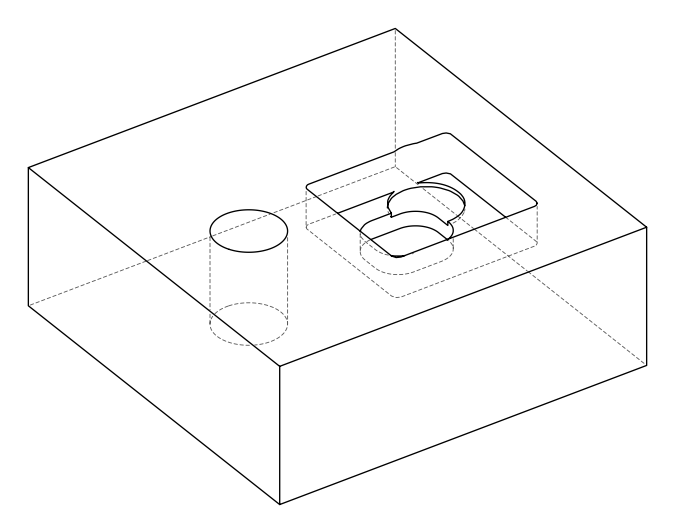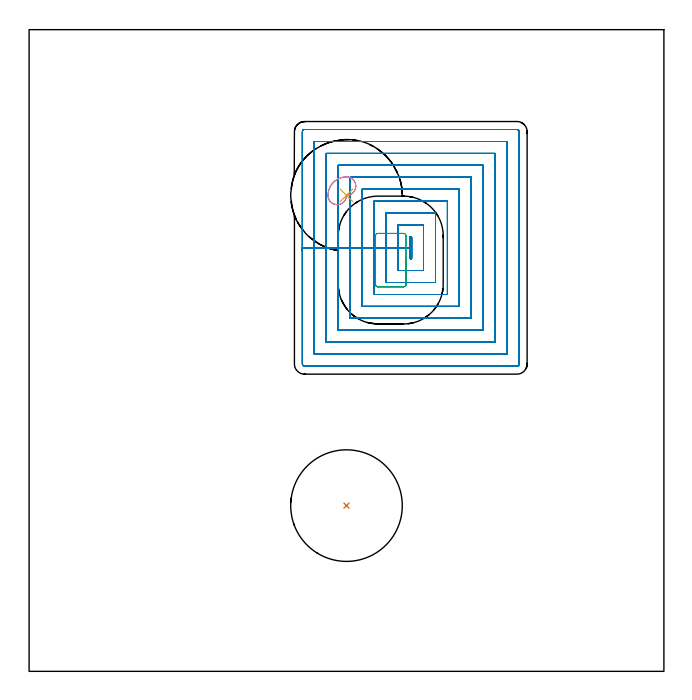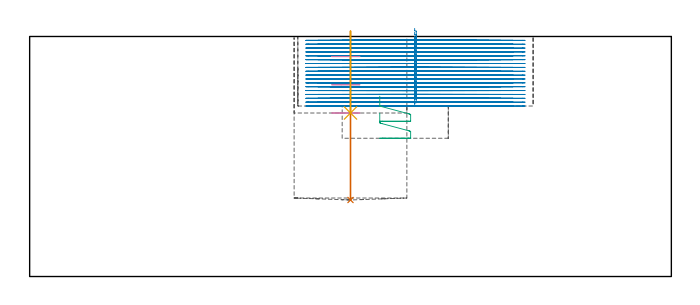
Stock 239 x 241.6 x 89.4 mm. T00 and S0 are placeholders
(PLAN: 5 operations, 3 tool changes, 69.2 min)
(1 INDEXABLE_INSERT_DRILL_BLIND_HOLE_FROM_SOLID | STEP1POCKET | NXT0302_036 | 0.25 min | 83673 mm3)
(2 MILL_RECTANGULAR_POCKET | POCKET_RECTANGULAR_STRAIGHT | NXT0201_008 | Follow Part, ap 1.5, ae 75% | 67.34 min | 215473 mm3)
(3 MILL_RECTANGULAR_POCKET_1 | POCKET_RECTANGULAR_STRAIGHT_1 | UGT0201_006 | Follow Part, ap 7, ae 75% | 0.55 min | 20508 mm3)
(4 MILL_BLIND_HOLE_FROM_SOLID_MATERIAL | STEP1POCKET_1 | UGT0201_006 | Spiral | 0.93 min | 3044 mm3)
(5 BORE_BLIND_HOLE | STEP1POCKET_1 | UGT0332_055 | 0.12 min | 0 mm3)
(TOOL NXT0302_036 | Index. Insert Drill 42mm [880-D4200L50-05] | D42 PA176 FL210 Z2)
(TOOL NXT0201_008 | ENDMILL 6mm [2P460-0600-NA 1630] | D6 FL26 Z6)
(TOOL UGT0201_006 | End Mill 28 mm | D28 FL25 Z2)
(TOOL UGT0332_055 | Precision Boring 41.98 mm | D41.98)
(OP 1 INDEXABLE_INSERT_DRILL_BLIND_HOLE_FROM_SOLID)
G17 G21 G94 G90
T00 M6
G54
G17 G0 G90 X119.5 Y62.4 S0 M3
G43 Z99.4 H1
G94 G81 G98 Z28.5 F250. R91.4
G80
M5
M2
(OP 2 MILL_RECTANGULAR_POCKET)
G17 G21 G94 G90
T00 M6
G54
G17 G0 G90 X143.4 Y158.616 S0 M3
G43 Z99.4 H1
Z92.4
G94 G1 Y155.4 Z91.538 F250.
X144. Z91.377
Y163.5 Z89.207
X143.4 Z89.046
Y159.45 Z87.961
Y155.4 F500.
X144.
Y163.5
X143.4
Y159.45
X138.9
Y150.9
X148.5
Y168.
X138.9
Y159.45
X134.4
Y146.4
X153.
Y172.5
X134.4
Y159.45
X129.9
Y141.9
X157.5
Y177.
X129.9
Y159.45
X125.4
Y137.4
X162.
Y181.5
X125.4
Y159.45
X120.9
Y132.9
X166.5
Y186.
X120.9
Y159.45
X116.4
Y128.4
X171.
Y190.5
X116.4
Y159.45
X111.9
Y123.9
X175.5
Y195.
X111.9
Y186.738
Y159.45
X107.4
Y119.4
X180.
Y199.5
X107.4
Y186.738
Y159.45
X102.9
Y115.7
G3 X103.7 Y114.9 R0.8
G1 X183.7
G3 X184.5 Y115.7 R0.8
G1 Y203.2
G3 X183.7 Y204. R0.8
G1 X103.7
G3 X102.9 Y203.2 R0.8
G1 Y159.45
Y158.45
G0 X143.4 Y158.616 Z90.961
G1 Y155.4 Z90.099 F250.
X144. Z89.938
Y163.5 Z87.768
X143.4 Z87.607
Y159.45 Z86.522
Y155.4 F500.
X144.
Y163.5
X143.4
Y159.45
X138.9
Y150.9
X148.5
Y168.
X138.9
Y159.45
X134.4
Y146.4
X153.
Y172.5
X134.4
Y159.45
X129.9
Y141.9
X157.5
Y177.
X129.9
Y159.45
X125.4
Y137.4
X162.
Y181.5
X125.4
Y159.45
X120.9
Y132.9
X166.5
Y186.
X120.9
Y159.45
X116.4
Y128.4
X171.
Y190.5
X116.4
Y159.45
X111.9
Y123.9
X175.5
Y195.
X111.9
Y186.739
Y159.45
X107.4
Y119.4
X180.
Y199.5
X107.4
Y159.45
X102.9
Y115.7
G3 X103.7 Y114.9 R0.8
G1 X183.7
G3 X184.5 Y115.7 R0.8
G1 Y203.2
G3 X183.7 Y204. R0.8
G1 X103.7
G3 X102.9 Y203.2 R0.8
G1 Y159.45
Y158.45
G0 X143.4 Y158.616 Z89.522
G1 Y155.4 Z88.66 F250.
X144. Z88.5
Y163.5 Z86.329
X143.4 Z86.168
Y159.45 Z85.083
Y155.4 F500.
X144.
Y163.5
X143.4
Y159.45
X138.9
Y150.9
X148.5
Y168.
X138.9
Y159.45
X134.4
Y146.4
X153.
Y172.5
X134.4
Y159.45
X129.9
Y141.9
X157.5
Y177.
X129.9
Y159.45
X125.4
Y137.4
X162.
Y181.5
X125.4
Y159.45
X120.9
Y132.9
X166.5
Y186.
X120.9
Y159.45
X116.4
Y128.4
X171.
Y190.5
X116.4
Y159.45
X111.9
Y123.9
X175.5
Y195.
X111.9
Y186.739
Y159.45
X107.4
Y119.4
X180.
Y199.5
X107.4
Y159.45
X102.9
Y115.7
G3 X103.7 Y114.9 R0.8
G1 X183.7
G3 X184.5 Y115.7 R0.8
G1 Y203.2
G3 X183.7 Y204. R0.8
G1 X103.7
G3 X102.9 Y203.2 R0.8
G1 Y159.45
Y158.45
G0 X143.4 Y158.616 Z88.083
G1 Y155.4 Z87.221 F250.
X144. Z87.061
Y163.5 Z84.89
X143.4 Z84.73
Y159.45 Z83.644
Y155.4 F500.
X144.
Y163.5
X143.4
Y159.45
X138.9
Y150.9
X148.5
Y168.
X138.9
Y159.45
X134.4
Y146.4
X153.
Y172.5
X134.4
Y159.45
X129.9
Y141.9
X157.5
Y177.
X129.9
Y159.45
X125.4
Y137.4
X162.
Y181.5
X125.4
Y159.45
X120.9
Y132.9
X166.5
Y186.
X120.9
Y159.45
X116.4
Y128.4
X171.
Y190.5
X116.4
Y159.45
X111.9
Y123.9
X175.5
Y195.
X111.9
Y186.739
Y159.45
X107.4
Y119.4
X180.
Y199.5
X107.4
Y159.45
X102.9
Y115.7
G3 X103.7 Y114.9 R0.8
G1 X183.7
G3 X184.5 Y115.7 R0.8
G1 Y203.2
G3 X183.7 Y204. R0.8
G1 X103.7
G3 X102.9 Y203.2 R0.8
G1 Y159.45
Y158.45
G0 X143.4 Y158.616 Z86.644
G1 Y155.4 Z85.783 F250.
X144. Z85.622
Y163.5 Z83.451
X143.4 Z83.291
Y159.45 Z82.205
Y155.4 F500.
X144.
Y163.5
X143.4
Y159.45
X138.9
Y150.9
X148.5
Y168.
X138.9
Y159.45
X134.4
Y146.4
X153.
Y172.5
X134.4
Y159.45
X129.9
Y141.9
X157.5
Y177.
X129.9
Y159.45
X125.4
Y137.4
X162.
Y181.5
X125.4
Y159.45
X120.9
Y132.9
X166.5
Y186.
X120.9
Y159.45
X116.4
Y128.4
X171.
Y190.5
X116.4
Y159.45
X111.9
Y123.9
X175.5
Y195.
X111.9
Y186.739
Y159.45
X107.4
Y119.4
X180.
Y199.5
X107.4
Y159.45
X102.9
Y115.7
G3 X103.7 Y114.9 R0.8
G1 X183.7
G3 X184.5 Y115.7 R0.8
G1 Y203.2
G3 X183.7 Y204. R0.8
G1 X103.7
G3 X102.9 Y203.2 R0.8
G1 Y159.45
Y158.45
G0 X143.4 Y158.616 Z85.205
G1 Y155.4 Z84.344 F250.
X144. Z84.183
Y163.5 Z82.013
X143.4 Z81.852
Y159.45 Z80.767
Y155.4 F500.
X144.
Y163.5
X143.4
Y159.45
X138.9
Y150.9
X148.5
Y168.
X138.9
Y159.45
X134.4
Y146.4
X153.
Y172.5
X134.4
Y159.45
X129.9
Y141.9
X157.5
Y177.
X129.9
Y159.45
X125.4
Y137.4
X162.
Y181.5
X125.4
Y159.45
X120.9
Y132.9
X166.5
Y186.
X120.9
Y159.45
X116.4
Y128.4
X171.
Y190.5
X116.4
Y159.45
X111.9
Y123.9
X175.5
Y195.
X111.9
Y186.739
Y159.45
X107.4
Y119.4
X180.
Y199.5
X107.4
Y159.45
X102.9
Y115.7
G3 X103.7 Y114.9 R0.8
G1 X183.7
G3 X184.5 Y115.7 R0.8
G1 Y203.2
G3 X183.7 Y204. R0.8
G1 X103.7
G3 X102.9 Y203.2 R0.8
G1 Y159.45
Y158.45
G0 X143.4 Y158.616 Z83.767
G1 Y155.4 Z82.905 F250.
X144. Z82.744
Y163.5 Z80.574
X143.4 Z80.413
Y159.45 Z79.328
Y155.4 F500.
X144.
Y163.5
X143.4
Y159.45
X138.9
Y150.9
X148.5
Y168.
X138.9
Y159.45
X134.4
Y146.4
X153.
Y172.5
X134.4
Y159.45
X129.9
Y141.9
X157.5
Y177.
X129.9
Y159.45
X125.4
Y137.4
X162.
Y181.5
X125.4
Y159.45
X120.9
Y132.9
X166.5
Y186.
X120.9
Y159.45
X116.4
Y128.4
X171.
Y190.5
X116.4
Y159.45
X111.9
Y123.9
X175.5
Y195.
X111.9
Y186.739
Y159.45
X107.4
Y119.4
X180.
Y199.5
X107.4
Y159.45
X102.9
Y115.7
G3 X103.7 Y114.9 R0.8
G1 X183.7
G3 X184.5 Y115.7 R0.8
G1 Y203.2
G3 X183.7 Y204. R0.8
G1 X103.7
G3 X102.9 Y203.2 R0.8
G1 Y159.45
Y158.45
G0 X143.4 Y158.616 Z82.328
G1 Y155.4 Z81.466 F250.
X144. Z81.305
Y163.5 Z79.135
X143.4 Z78.974
Y159.45 Z77.889
Y155.4 F500.
X144.
Y163.5
X143.4
Y159.45
X138.9
Y150.9
X148.5
Y168.
X138.9
Y159.45
X134.4
Y146.4
X153.
Y172.5
X134.4
Y159.45
X129.9
Y141.9
X157.5
Y177.
X129.9
Y159.45
X125.4
Y137.4
X162.
Y181.5
X125.4
Y159.45
X120.9
Y132.9
X166.5
Y186.
X120.9
Y159.45
X116.4
Y128.4
X171.
Y190.5
X116.4
Y159.45
X111.9
Y123.9
X175.5
Y195.
X111.9
Y186.739
Y159.45
X107.4
Y119.4
X180.
Y199.5
X107.4
Y159.45
X102.9
Y115.7
G3 X103.7 Y114.9 R0.8
G1 X183.7
G3 X184.5 Y115.7 R0.8
G1 Y203.2
G3 X183.7 Y204. R0.8
G1 X103.7
G3 X102.9 Y203.2 R0.8
G1 Y159.45
Y158.45
G0 X143.4 Y158.616 Z80.889
G1 Y155.4 Z80.027 F250.
X144. Z79.866
Y163.5 Z77.696
X143.4 Z77.535
Y159.45 Z76.45
Y155.4 F500.
X144.
Y163.5
X143.4
Y159.45
X138.9
Y150.9
X148.5
Y168.
X138.9
Y159.45
X134.4
Y146.4
X153.
Y172.5
X134.4
Y159.45
X129.9
Y141.9
X157.5
Y177.
X129.9
Y159.45
X125.4
Y137.4
X162.
Y181.5
X125.4
Y159.45
X120.9
Y132.9
X166.5
Y186.
X120.9
Y159.45
X116.4
Y128.4
X171.
Y190.5
X116.4
Y159.45
X111.9
Y123.9
X175.5
Y195.
X111.9
Y186.739
Y159.45
X107.4
Y119.4
X180.
Y199.5
X107.4
Y159.45
X102.9
Y115.7
G3 X103.7 Y114.9 R0.8
G1 X183.7
G3 X184.5 Y115.7 R0.8
G1 Y203.2
G3 X183.7 Y204. R0.8
G1 X103.7
G3 X102.9 Y203.2 R0.8
G1 Y159.45
Y158.45
G0 X143.4 Y158.616 Z79.45
G1 Y155.4 Z78.588 F250.
X144. Z78.427
Y163.5 Z76.257
X143.4 Z76.096
Y159.45 Z75.011
Y155.4 F500.
X144.
Y163.5
X143.4
Y159.45
X138.9
Y150.9
X148.5
Y168.
X138.9
Y159.45
X134.4
Y146.4
X153.
Y172.5
X134.4
Y159.45
X129.9
Y141.9
X157.5
Y177.
X129.9
Y159.45
X125.4
Y137.4
X162.
Y181.5
X125.4
Y159.45
X120.9
Y132.9
X166.5
Y186.
X120.9
Y159.45
X116.4
Y128.4
X171.
Y190.5
X116.4
Y159.45
X111.9
Y123.9
X175.5
Y195.
X111.9
Y186.739
Y159.45
X107.4
Y119.4
X180.
Y199.5
X107.4
Y159.45
X102.9
Y115.7
G3 X103.7 Y114.9 R0.8
G1 X183.7
G3 X184.5 Y115.7 R0.8
G1 Y203.2
G3 X183.7 Y204. R0.8
G1 X103.7
G3 X102.9 Y203.2 R0.8
G1 Y159.45
Y158.45
G0 X143.4 Y158.616 Z78.011
G1 Y155.4 Z77.149 F250.
X144. Z76.989
Y163.5 Z74.818
X143.4 Z74.657
Y159.45 Z73.572
Y155.4 F500.
X144.
Y163.5
X143.4
Y159.45
X138.9
Y150.9
X148.5
Y168.
X138.9
Y159.45
X134.4
Y146.4
X153.
Y172.5
X134.4
Y159.45
X129.9
Y141.9
X157.5
Y177.
X129.9
Y159.45
X125.4
Y137.4
X162.
Y181.5
X125.4
Y159.45
X120.9
Y132.9
X166.5
Y186.
X120.9
Y159.45
X116.4
Y128.4
X171.
Y190.5
X116.4
Y159.45
X111.9
Y123.9
X175.5
Y195.
X111.9
Y186.739
Y159.45
X107.4
Y119.4
X180.
Y199.5
X107.4
Y159.45
X102.9
Y115.7
G3 X103.7 Y114.9 R0.8
G1 X183.7
G3 X184.5 Y115.7 R0.8
G1 Y203.2
G3 X183.7 Y204. R0.8
G1 X103.7
G3 X102.9 Y203.2 R0.8
G1 Y159.45
Y158.45
G0 X143.4 Y158.616 Z76.572
G1 Y155.4 Z75.71 F250.
X144. Z75.55
Y163.5 Z73.379
X143.4 Z73.218
Y159.45 Z72.133
Y155.4 F500.
X144.
Y163.5
X143.4
Y159.45
X138.9
Y150.9
X148.5
Y168.
X138.9
Y159.45
X134.4
Y146.4
X153.
Y172.5
X134.4
Y159.45
X129.9
Y141.9
X157.5
Y177.
X129.9
Y159.45
X125.4
Y137.4
X162.
Y181.5
X125.4
Y159.45
X120.9
Y132.9
X166.5
Y186.
X120.9
Y159.45
X116.4
Y128.4
X171.
Y190.5
X116.4
Y159.45
X111.9
Y123.9
X175.5
Y195.
X111.9
Y186.739
Y159.45
X107.4
Y119.4
X180.
Y199.5
X107.4
Y159.45
X102.9
Y115.7
G3 X103.7 Y114.9 R0.8
G1 X183.7
G3 X184.5 Y115.7 R0.8
G1 Y203.2
G3 X183.7 Y204. R0.8
G1 X103.7
G3 X102.9 Y203.2 R0.8
G1 Y159.45
Y158.45
G0 X143.4 Y158.616 Z75.133
G1 Y155.4 Z74.272 F250.
X144. Z74.111
Y163.5 Z71.94
X143.4 Z71.78
Y159.45 Z70.694
Y155.4 F500.
X144.
Y163.5
X143.4
Y159.45
X138.9
Y150.9
X148.5
Y168.
X138.9
Y159.45
X134.4
Y146.4
X153.
Y172.5
X134.4
Y159.45
X129.9
Y141.9
X157.5
Y177.
X129.9
Y159.45
X125.4
Y137.4
X162.
Y181.5
X125.4
Y159.45
X120.9
Y132.9
X166.5
Y186.
X120.9
Y159.45
X116.4
Y128.4
X171.
Y190.5
X116.4
Y159.45
X111.9
Y123.9
X175.5
Y195.
X111.9
Y186.739
Y159.45
X107.4
Y119.4
X180.
Y199.5
X107.4
Y159.45
X102.9
Y115.7
G3 X103.7 Y114.9 R0.8
G1 X183.7
G3 X184.5 Y115.7 R0.8
G1 Y203.2
G3 X183.7 Y204. R0.8
G1 X103.7
G3 X102.9 Y203.2 R0.8
G1 Y159.45
Y158.45
G0 X143.4 Y158.616 Z73.694
G1 Y155.4 Z72.833 F250.
X144. Z72.672
Y163.5 Z70.501
X143.4 Z70.341
Y159.45 Z69.256
Y155.4 F500.
X144.
Y163.5
X143.4
Y159.45
X138.9
Y150.9
X148.5
Y168.
X138.9
Y159.45
X134.4
Y146.4
X153.
Y172.5
X134.4
Y159.45
X129.9
Y141.9
X157.5
Y177.
X129.9
Y159.45
X125.4
Y137.4
X162.
Y181.5
X125.4
Y159.45
X120.9
Y132.9
X166.5
Y186.
X120.9
Y159.45
X116.4
Y128.4
X171.
Y190.5
X116.4
Y159.45
X111.9
Y123.9
X175.5
Y195.
X111.9
Y186.739
Y159.45
X107.4
Y119.4
X180.
Y199.5
X107.4
Y159.45
X102.9
Y115.7
G3 X103.7 Y114.9 R0.8
G1 X183.7
G3 X184.5 Y115.7 R0.8
G1 Y203.2
G3 X183.7 Y204. R0.8
G1 X103.7
G3 X102.9 Y203.2 R0.8
G1 Y159.45
Y158.45
G0 X143.4 Y158.616 Z72.256
G1 Y155.4 Z71.394 F250.
X144. Z71.233
Y163.5 Z69.063
X143.4 Z68.902
Y159.45 Z67.817
Y155.4 F500.
X144.
Y163.5
X143.4
Y159.45
X138.9
Y150.9
X148.5
Y168.
X138.9
Y159.45
X134.4
Y146.4
X153.
Y172.5
X134.4
Y159.45
X129.9
Y141.9
X157.5
Y177.
X129.9
Y159.45
X125.4
Y137.4
X162.
Y181.5
X125.4
Y159.45
X120.9
Y132.9
X166.5
Y186.
X120.9
Y159.45
X116.4
Y128.4
X171.
Y190.5
X116.4
Y159.45
X111.9
Y123.9
X175.5
Y195.
X111.9
Y186.739
Y159.45
X107.4
Y119.4
X180.
Y199.5
X107.4
Y159.45
X102.9
Y115.7
G3 X103.7 Y114.9 R0.8
G1 X183.7
G3 X184.5 Y115.7 R0.8
G1 Y203.2
G3 X183.7 Y204. R0.8
G1 X103.7
G3 X102.9 Y203.2 R0.8
G1 Y159.45
Y158.45
G0 X143.4 Y158.616 Z70.817
G1 Y155.4 Z69.955 F250.
X144. Z69.794
Y163.5 Z67.624
X143.4 Z67.463
Y159.45 Z66.378
Y155.4 F500.
X144.
Y163.5
X143.4
Y159.45
X138.9
Y150.9
X148.5
Y168.
X138.9
Y159.45
X134.4
Y146.4
X153.
Y172.5
X134.4
Y159.45
X129.9
Y141.9
X157.5
Y177.
X129.9
Y159.45
X125.4
Y137.4
X162.
Y181.5
X125.4
Y159.45
X120.9
Y132.9
X166.5
Y186.
X120.9
Y159.45
X116.4
Y128.4
X171.
Y190.5
X116.4
Y159.45
X111.9
Y123.9
X175.5
Y195.
X111.9
Y186.739
Y159.45
X107.4
Y119.4
X180.
Y199.5
X107.4
Y159.45
X102.9
Y115.7
G3 X103.7 Y114.9 R0.8
G1 X183.7
G3 X184.5 Y115.7 R0.8
G1 Y203.2
G3 X183.7 Y204. R0.8
G1 X103.7
G3 X102.9 Y203.2 R0.8
G1 Y159.45
Y158.45
G0 X143.4 Y158.616 Z69.378
G1 Y155.4 Z68.516 F250.
X144. Z68.355
Y163.5 Z66.185
X143.4 Z66.024
Y159.45 Z64.939
Y155.4 F500.
X144.
Y163.5
X143.4
Y159.45
X138.9
Y150.9
X148.5
Y168.
X138.9
Y159.45
X134.4
Y146.4
X153.
Y172.5
X134.4
Y159.45
X129.9
Y141.9
X157.5
Y177.
X129.9
Y159.45
X125.4
Y137.4
X162.
Y181.5
X125.4
Y159.45
X120.9
Y132.9
X166.5
Y186.
X120.9
Y159.45
X116.4
Y128.4
X171.
Y190.5
X116.4
Y159.45
X111.9
Y123.9
X175.5
Y195.
X111.9
Y186.739
Y159.45
X107.4
Y119.4
X180.
Y199.5
X107.4
Y159.45
X102.9
Y115.7
G3 X103.7 Y114.9 R0.8
G1 X183.7
G3 X184.5 Y115.7 R0.8
G1 Y203.2
G3 X183.7 Y204. R0.8
G1 X103.7
G3 X102.9 Y203.2 R0.8
G1 Y159.45
Y158.45
G0 X143.4 Y158.616 Z67.939
G1 Y155.4 Z67.077 F250.
X144. Z66.916
Y163.5 Z64.746
X143.4 Z64.585
Y159.45 Z63.5
Y155.4 F500.
X144.
Y163.5
X143.4
Y159.45
X138.9
Y150.9
X148.5
Y168.
X138.9
Y159.45
X134.4
Y146.4
X153.
Y172.5
X134.4
Y159.45
X129.9
Y141.9
X157.5
Y177.
X129.9
Y159.45
X125.4
Y137.4
X162.
Y181.5
X125.4
Y159.45
X120.9
Y132.9
X166.5
Y186.
X120.9
Y159.45
X116.4
Y128.4
X171.
Y190.5
X116.4
Y159.45
X111.9
Y123.9
X175.5
Y195.
X111.9
Y186.739
Y159.45
X107.4
Y119.4
X180.
Y199.5
X107.4
Y159.45
X102.9
Y115.7
G3 X103.7 Y114.9 R0.8
G1 X183.7
G3 X184.5 Y115.7 R0.8
G1 Y203.2
G3 X183.7 Y204. R0.8
G1 X103.7
G3 X102.9 Y203.2 R0.8
G1 Y159.45
Y158.45
G0 Z99.4
M5
M2
(OP 3 MILL_RECTANGULAR_POCKET_1)
G17 G21 G94 G90
T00 M6
G54
G17 G0 G90 X130.4 Y158.785 S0 M3
G43 Z99.4 H0
Z67.133
G94 G1 Y145.7 Z63.627 F250.
Y145.605 Z63.602
X130.459 Y145.367 Z63.536
X130.579 Y145.153 Z63.47
X130.753 Y144.979 Z63.404
X130.967 Y144.859 Z63.339
X131.205 Y144.8 Z63.273
X141.095 Z60.623
X141.333 Y144.859 Z60.557
X141.547 Y144.979 Z60.491
X141.721 Y145.153 Z60.425
X141.841 Y145.367 Z60.36
X141.9 Y145.605 Z60.294
Y145.7 Z60.268
Y154.85 Z57.817
Y164. F500.
G3 X141. Y164.9 R0.9
G1 X131.3
G3 X130.4 Y164. R0.9
G1 Y145.7
G3 X131.3 Y144.8 R0.9
G1 X141.
G3 X141.9 Y145.7 R0.9
G1 Y154.85
Y155.85
G0 X130.4 Y158.785 Z60.817
G1 Y145.7 Z57.31 F250.
Y145.605 Z57.285
X130.459 Y145.367 Z57.219
X130.579 Y145.153 Z57.153
X130.753 Y144.979 Z57.088
X130.967 Y144.859 Z57.022
X131.205 Y144.8 Z56.956
X141.095 Z54.306
X141.333 Y144.859 Z54.24
X141.547 Y144.979 Z54.175
X141.721 Y145.153 Z54.109
X141.841 Y145.367 Z54.043
X141.9 Y145.605 Z53.977
Y145.7 Z53.952
Y154.85 Z51.5
Y164. F500.
G3 X141. Y164.9 R0.9
G1 X131.3
G3 X130.4 Y164. R0.9
G1 Y145.7
G3 X131.3 Y144.8 R0.9
G1 X141.
G3 X141.9 Y145.7 R0.9
G1 Y154.85
Y155.85
G0 Z99.4
M5
M2
(OP 4 MILL_BLIND_HOLE_FROM_SOLID_MATERIAL)
G17 G21 G94 G90
T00 M6
G54
G17 G0 G90 X119.5 Y179.2 S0 M3
G43 Z99.4 H0
Z81.9
G94 G3 X123. Y182.7 R3.5 F250.
X119.5 Y186.2 R3.5
X119.5 Y186.2 R-7.
X112.5 Y179.2 R7.
X116. Y175.7 R3.5
X119.5 Y179.2 R3.5
G0 Z71.4
G3 X123. Y182.7 R3.5
X119.5 Y186.2 R3.5
X119.5 Y186.2 R-7.
X112.5 Y179.2 R7.
X116. Y175.7 R3.5
X119.5 Y179.2 R3.5
G0 Z60.9
G3 X123. Y182.7 R3.5
X119.5 Y186.2 R3.5
X119.5 Y186.2 R-7.
X112.5 Y179.2 R7.
X116. Y175.7 R3.5
X119.5 Y179.2 R3.5
G0 Z99.4
M5
M2
(OP 5 BORE_BLIND_HOLE)
G17 G21 G94 G90
T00 M6
G54
G17 G0 G90 X119.5 Y179.2 S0 M3
G43 Z99.4 H0
G94 G85 G98 Z60.9 F250. R91.4
G80
M5
M2
